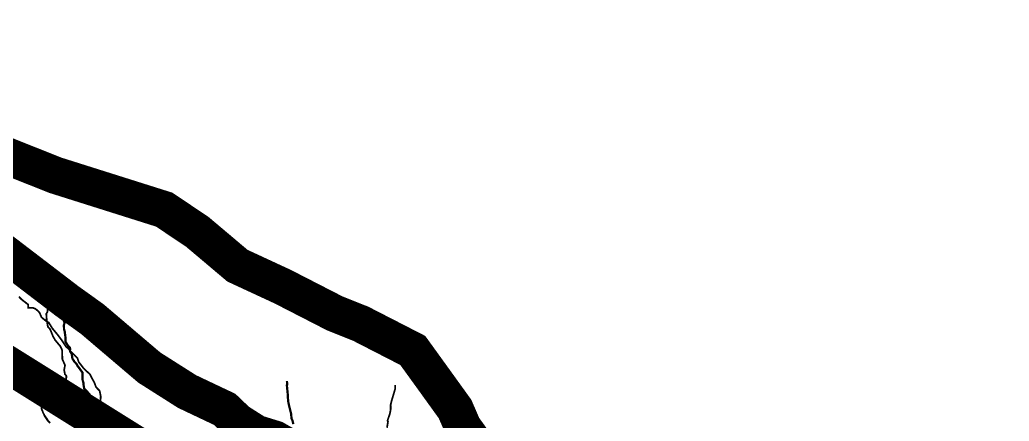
# Model space of a CAD drawing. Extents: x -2418 to 1398, y -3200 to 507.
# Drawn here: x -45.8 to 248.8, y -254.3 to -134.9 of the extents above; entities that cross this region are included whole.
import ezdxf

# ---------------------------------------------------------------- set-up
doc = ezdxf.new("R2010")
doc.units = 0

msp = doc.modelspace()

# ---------------------------------------------------------------- linework, layer by layer
at = {"color": 90, "const_width": 11.09}
for points in [[(-228.85, -140.51), (-195.27, -154.55), (-184.06, -159.84), (-180.33, -161.61), (-172.78, -168.83), (-169.04, -170.59), (-163.46, -172.31), (-157.92, -172.19), (-154.14, -175.8), (-146.67, -179.33), (-126.07, -191.81), (-107.35, -202.47), (-105.5, -202.43), (68.77, -311.24), (175.48, -373.52), (173.63, -373.56), (318.42, -486.69)], [(92.42, -264.81), (86.12, -256.08), (83.81, -250.73), (77.51, -242), (71.2, -233.28), (55.69, -225.33), (48.02, -222.28), (32.51, -214.33), (18.99, -208.07), (13, -203.02), (7.01, -197.98), (-2.82, -191.4), (-35.22, -181.18), (-50.57, -175.08), (-54.56, -171.71)], [(-58.02, -198.86), (-50.51, -204.24), (-31.72, -218.59), (-24.21, -223.97), (-7.26, -238.37), (3.99, -245.5), (7.72, -247.27), (15.19, -250.8), (18.97, -254.41), (24.59, -257.98), (30.18, -259.7), (39.53, -265.03)]]:
    msp.add_lwpolyline(points, dxfattribs=at)
at = {"color": 5}
for points, const_width in [([(-19.32, -254.84), (-20.01, -253.81), (-20.01, -253.81), (-20.48, -253.08), (-20.48, -253.08), (-21.02, -252.05), (-21.63, -251.32), (-22.4, -250.36), (-22.78, -250), (-22.78, -250), (-23.09, -249.56), (-23.09, -249.41), (-23.55, -248.9), (-23.55, -248.75), (-23.94, -247.94), (-23.94, -247.94), (-25.02, -246.4), (-26.07, -245.17), (-26.68, -244.66), (-26.68, -244.44), (-26.85, -243.4), (-26.86, -242.88), (-26.94, -242.73), (-27.11, -242.06), (-27.11, -241.76), (-27.14, -240.5), (-27.15, -239.83), (-27.61, -239.24), (-28.46, -238.07), (-28.61, -237.92), (-28.77, -237.63), (-28.92, -237.33), (-29.08, -237.11), (-29.61, -236.6), (-29.69, -236.38), (-30.15, -235.72), (-30.15, -235.72), (-30.33, -234.46), (-30.33, -234.38), (-30.87, -233.5), (-30.88, -233.05), (-30.81, -232.98), (-30.89, -232.46), (-31.43, -231.95), (-31.5, -231.8), (-31.66, -231.58), (-32.2, -230.7), (-32.23, -229.28), (-32.41, -227.95), (-32.41, -227.8), (-32.65, -226.91), (-32.68, -225.94), (-32.68, -225.72), (-32.47, -225.04), (-32.47, -225.04), (-32.86, -224.16), (-32.86, -224.16), (-33.56, -222.98), (-34.4, -222.18), (-34.4, -222.11), (-35.09, -221.15), (-35.09, -221.08), (-35.49, -220.12), (-36.04, -218.64), (-37.12, -216.87), (-37.74, -215.85), (-38.2, -215.41), (-39.03, -214.76), (-39.35, -213.94), (-40.19, -212.92), (-40.88, -211.16), (-41.49, -210.8), (-42.1, -210.14), (-42.79, -208.97), (-42.8, -208.67), (-42.73, -208.67), (-42.74, -208.15), (-42.81, -208), (-43.74, -206.75), (-44.87, -205.88), (-46.09, -204.72), (-47.31, -203.4)], 0.67), ([(-22.27, -255.18), (-23.33, -254.23), (-23.33, -254.23), (-23.49, -253.64), (-23.51, -253.04), (-23.74, -252.67), (-23.74, -252.6), (-25.17, -251.81), (-25.86, -251.08), (-25.86, -251.01), (-26.17, -250.49), (-26.33, -250.12), (-26.94, -249.24), (-26.95, -249.17), (-27.33, -248.65), (-27.33, -248.58), (-28.02, -247.63), (-28.81, -245.86), (-29.49, -245.42), (-29.95, -244.91), (-29.95, -244.91), (-31.55, -243.01), (-32.16, -242.73), (-32.16, -242.73), (-32.18, -241.83), (-32.03, -241.68), (-32.03, -241.53), (-31.96, -241.38), (-31.97, -241.16), (-31.97, -240.86), (-32.05, -240.71), (-32.36, -240.35), (-32.36, -240.35), (-32.61, -239.09), (-32.36, -237.73), (-32.36, -237.65), (-33.15, -235.88), (-33.15, -235.51), (-33.19, -233.8), (-33.2, -233.28), (-33.36, -232.83), (-33.83, -231.88), (-33.98, -231.8), (-34.13, -231.58), (-34.13, -231.58), (-35.36, -230.12), (-35.36, -230.05), (-35.9, -229.16), (-36.77, -227.02), (-37.46, -226.22), (-37.46, -226.22), (-37.8, -224.21), (-37.8, -224.14), (-37.91, -222.73), (-37.91, -222.35), (-37.91, -222.35), (-37.55, -221.75), (-37.55, -221.75), (-37.56, -221.45), (-37.56, -221.3), (-37.58, -220.71), (-37.58, -220.48), (-37.74, -219.89), (-37.76, -219.15), (-37.77, -218.85), (-37.78, -218.4), (-37.86, -217.81), (-37.86, -217.81), (-38.41, -216.7), (-38.41, -216.7), (-38.89, -215.07), (-38.89, -215), (-39.06, -214.03)], 0.52), ([(-19.91, -254.92), (-20.16, -253.51), (-20.32, -253.06), (-20.56, -252.17), (-21.04, -251.07), (-21.89, -249.67), (-21.89, -249.6), (-21.91, -248.7), (-21.84, -248.48), (-21.77, -248.33), (-21.72, -246.84), (-22.06, -245.28), (-23.12, -244.18), (-23.6, -242.85), (-24.3, -241.6), (-24.92, -240.35), (-25.91, -239.48), (-26.75, -238.68), (-26.75, -238.68), (-28.28, -236.7), (-28.28, -236.7), (-28.68, -235.51), (-30.2, -234.06), (-31.43, -232.67), (-32.04, -232.16), (-33.27, -230.32), (-34.53, -228.63), (-36.13, -226.72), (-36.67, -225.84), (-37.22, -224.96), (-37.89, -224.6), (-39.34, -223.44), (-39.81, -222.33), (-39.89, -222.11), (-40.42, -221.53), (-41.11, -220.95), (-41.41, -220.8), (-42.01, -220.59), (-43.28, -220.62), (-43.3, -219.65), (-43.3, -219.65), (-44.51, -218.71), (-45.27, -218.13), (-46.11, -217.25)], 0.52), ([(35.66, -255.2), (35.42, -254.32), (35.39, -254.1), (35.22, -253.82), (35.12, -253.6), (35.04, -252.86), (35.01, -252.49), (35, -252.42), (34.96, -252.05), (34.34, -249.56), (34.14, -248.6), (34.14, -248.6), (34.08, -248.08), (34.06, -247.86), (34.01, -247.34), (33.99, -247.12), (34.02, -246.74), (33.95, -246), (33.89, -245.48), (33.86, -245.11), (33.78, -244.37), (33.74, -243.93), (33.71, -243.63), (33.77, -243.55), (33.82, -243.32), (33.82, -243.32), (33.76, -242.73), (33.73, -242.36)], 0.67), ([(63.54, -256.29), (63.83, -254.36), (63.67, -254.21), (64.4, -252.04), (64.62, -250.85), (64.62, -250.63), (64.61, -249.58), (64.61, -249.43), (64.97, -248.02), (65.11, -247.57), (65.4, -246.6), (65.98, -244.66), (65.98, -244.51), (65.98, -243.54)], 0.52)]:
    msp.add_lwpolyline(points, dxfattribs=dict(at, const_width=const_width))
at = {"color": 4, "const_width": 0.52}
msp.add_lwpolyline([(-36.78, -254.87), (-37.63, -254), (-37.63, -254), (-38.1, -253.27), (-37.94, -253.34), (-38.57, -252.46), (-38.57, -252.39), (-38.96, -251.65), (-38.97, -251.51), (-39.05, -251.36), (-39.29, -250.77), (-39.29, -250.77), (-39.38, -250.1), (-39.46, -249.96), (-40.01, -249.15), (-40.01, -249.15), (-40.71, -248.2), (-40.71, -248.2), (-41.25, -247.62), (-41.17, -247.55), (-41.25, -247.47), (-41.64, -246.96), (-41.72, -246.89), (-42.18, -246.31), (-42.18, -246.31), (-42.79, -245.73), (-42.79, -245.73), (-43.33, -245.38), (-43.33, -245.38), (-44.8, -243.63), (-44.8, -243.63), (-45.11, -243.04), (-45.11, -243.04), (-45.96, -242.1), (-45.96, -242.1), (-46.5, -241.59)], dxfattribs=at)

doc.saveas('drawing.dxf')
